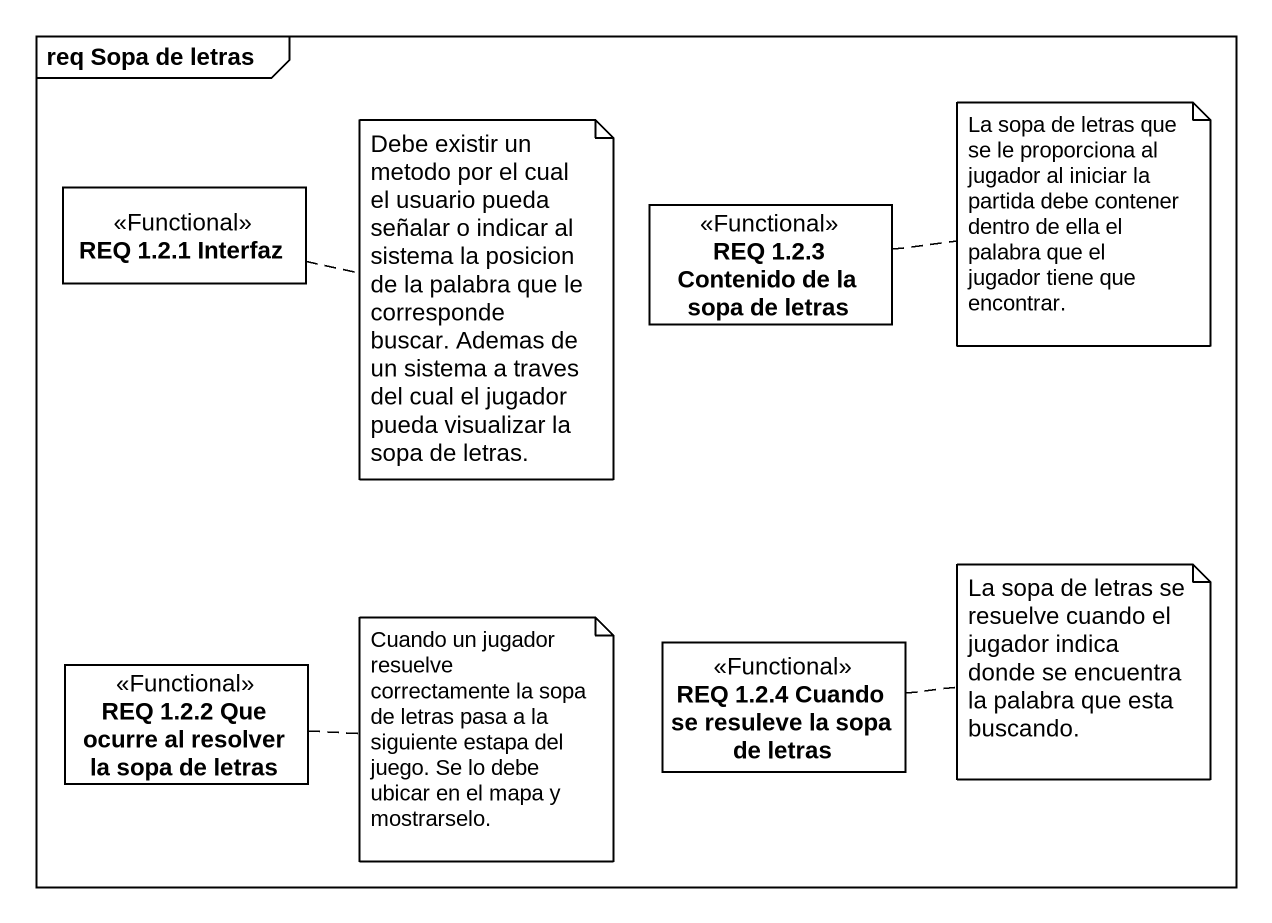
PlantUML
@startuml
mainframe req Sopa de letras
hide circle
hide empty members
class "REQ 1.2.1 Interfaz" as REQ_1_2_1_Interfaz <<Functional>>
class "REQ 1.2.3 Contenido de la sopa de letras" as REQ_1_2_3_Contenido_de_la <<Functional>>
class "REQ 1.2.2 Que ocurre al resolver la sopa de letras" as REQ_1_2_2_Que_ocurre_al <<Functional>>
class "REQ 1.2.4 Cuando se resuleve la sopa de letras" as REQ_1_2_4_Cuando_se <<Functional>>
note right of REQ_1_2_1_Interfaz : Debe existir un metodo por el cual el usuario pueda señalar o indicar al sistema la posicion de la palabra que le corresponde buscar. Ademas de un sistema a traves del cual el jugador pueda visualizar la sopa de letras.
note right of REQ_1_2_3_Contenido_de_la : La sopa de letras que se le proporciona al jugador al iniciar la partida debe contener dentro de ella el palabra que el jugador tiene que encontrar.
note right of REQ_1_2_2_Que_ocurre_al : Cuando un jugador resuelve correctamente la sopa de letras pasa a la siguiente estapa del juego. Se lo debe ubicar en el mapa y mostrarselo.
note right of REQ_1_2_4_Cuando_se : La sopa de letras se resuelve cuando el jugador indica donde se encuentra la palabra que esta buscando.
@enduml
